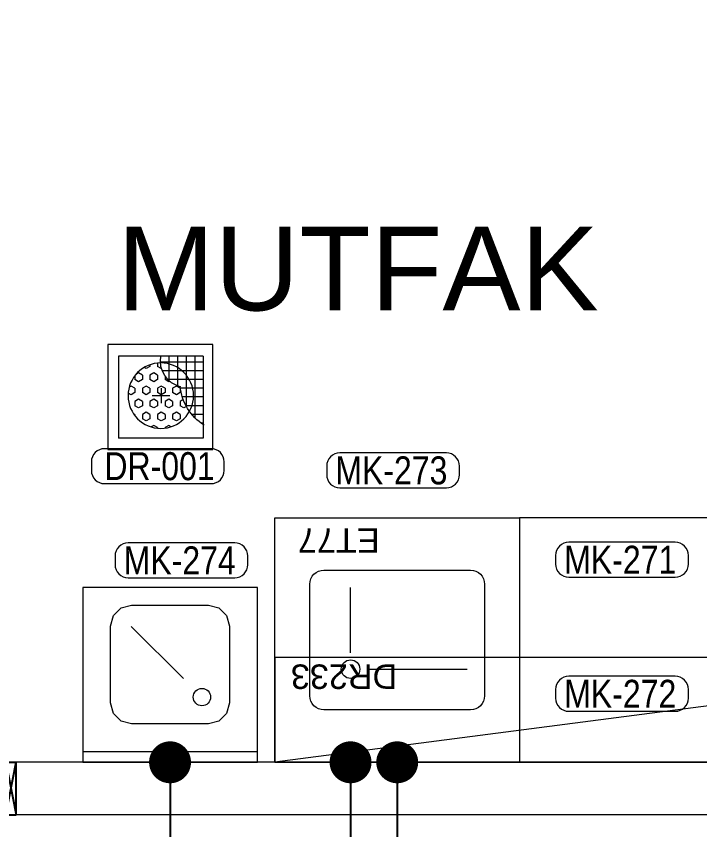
# Model space of a CAD drawing. Extents: x -5598 to 26293, y -3808 to 13850.
# Drawn here: x 871 to 1066.6, y 5090.7 to 5323.5 of the extents above; entities that cross this region are included whole.
import ezdxf
from ezdxf.enums import TextEntityAlignment as Align

# ---------------------------------------------------------------- set-up
doc = ezdxf.new("R2010")
doc.units = 0
doc.header["$LTSCALE"] = 100
doc.header["$MEASUREMENT"] = 0
for name, color, linetype, lineweight in [('AD', 5, 'Continuous', 9), ('AK', 7, 'Continuous', 15), ('AP', 6, 'Continuous', 15), ('Y-DUVAR GAZBETON', 161, 'Continuous', 20)]:
    doc.layers.add(name, color=color, linetype=linetype, lineweight=lineweight)
doc.layers.add('AKPOZ', color=4, linetype='Continuous', lineweight=5, transparency=0.5)
doc.layers.add('MAKPA YER IZGARASI', color=8, linetype='Continuous', lineweight=5, transparency=0.5)
doc.layers.add('KOR KASA', color=1, linetype='Continuous')
doc.layers.add('OLCU DIS', color=7, linetype='Continuous')
doc.layers.add('MAKPA SIHHI', color=7, linetype='Continuous', lineweight=30, true_color=0x428a93)
doc.styles.add('MAKPA TESISAT', font='arial.ttf', dxfattribs={"height": 10})
doc.styles.add('olcu', font='romans.shx', dxfattribs={"width": 0.5})
doc.styles.add('POZ TEXT', font='ARIALN.TTF', dxfattribs={"height": 8})
doc.styles.get("Standard").update_dxf_attribs({"font": 'arial.ttf'})
doc.dimstyles.new('1-200', dxfattribs={"dimtxt": 40, "dimasz": 2, "dimexe": 0, "dimexo": 0, "dimgap": 10, "dimtad": 1, "dimdec": 4, "dimrnd": 0.1, "dimzin": 9, "dimdsep": 46, "dimtxsty": 'olcu', "dimblk1": 'SOL', "dimblk2": 'SAG', "dimsah": 1, "dimcen": 0, "dimse1": 1, "dimse2": 1, "dimclre": 13, "dimadec": 0, "dimazin": 0, "dimtfac": 1, "dimtdec": 4, "dimtix": 1, "dimtmove": 2, "dimatfit": 2, "dimldrblk": 'SOL', "dimfxl": 0, "dimtolj": 1, "dimarcsym": 0})
doc.dimstyles.new('MAKPA TESISAT DIM', dxfattribs={"dimscale": 0.7, "dimtxt": 12, "dimasz": 6, "dimexe": 4, "dimexo": 0, "dimgap": 8, "dimtad": 2, "dimtih": 1, "dimtoh": 1, "dimdec": 0, "dimrnd": 5, "dimzin": 0, "dimdsep": 46, "dimtxsty": 'MAKPA TESISAT', "dimblk1": 'OBLIQUE', "dimblk2": 'OBLIQUE', "dimsah": 1, "dimcen": 0, "dimdle": 3, "dimclrd": 256, "dimclre": 256, "dimclrt": 256, "dimadec": 0, "dimazin": 0, "dimtfac": 1, "dimtdec": 0, "dimtix": 1, "dimtofl": 0, "dimtmove": 2, "dimatfit": 3, "dimldrblk": 'OBLIQUE', "dimfxl": 0, "dimtvp": 7, "dimtolj": 1, "dimtzin": 0, "dimarcsym": 0})

# ---------------------------------------------------------------- blocks, each defined once
blk = doc.blocks.new('SOL')
at = {"color": 0}
for p, q in [((0, 30), (0, -6.96)), ((7.58, 0), (-6.97, 0))]:
    blk.add_line(p, q, dxfattribs=at)
blk.add_circle((0, 0), 3, dxfattribs=at)
blk = doc.blocks.new('SAG')
at = {"color": 0}
for p, q in [((0, -30), (0, 6.96)), ((7.58, 0), (-6.97, 0))]:
    blk.add_line(p, q, dxfattribs=at)
blk.add_circle((0, 0), 3, dxfattribs=at)
blk = doc.blocks.new('*D332')
at = {"layer": 'OLCU DIS', "color": 0, "lineweight": -2, "transparency": 16777216}
blk.add_line((21268, -935), (-2968, -935), dxfattribs=at)
at = {"layer": 'OLCU DIS', "color": 0, "lineweight": -2, "transparency": 16777216, "xscale": 2, "yscale": 2, "zscale": 2, "rotation": 180}
blk.add_blockref('SAG', (-2970, -935), dxfattribs=at)
at = {"layer": 'OLCU DIS', "color": 0, "lineweight": -2, "transparency": 16777216, "xscale": 2, "yscale": 2, "zscale": 2}
blk.add_blockref('SOL', (21270, -935), dxfattribs=at)
at = {"layer": 'OLCU DIS', "color": 0, "transparency": 16777216, "insert": (9295.64, -905), "char_height": 40, "attachment_point": 5, "style": 'olcu'}
blk.add_mtext('\\A1;24240', dxfattribs=at)
blk = doc.blocks.new('*U557')
at = {"layer": 'KOR KASA'}
for p, q in [((0, 126), (15, 126)), ((15, 126), (15, 123)), ((0, 3), (0, 0)), ((0, 3), (15, 3)), ((15, 3), (15, 0))]:
    blk.add_line(p, q, dxfattribs=at)
for points in [[(15, 126), (0, 123)], [(0, 126), (15, 123)], [(0, 126), (0, 123)], [(0, 123), (15, 123)], [(15, 3), (0, 0)], [(0, 3), (15, 0)], [(0, 0), (15, 0)]]:
    blk.add_lwpolyline(points, dxfattribs=at)
blk = doc.blocks.new('50x40 EVYE')
at = {"layer": 'AD'}
for p, q in [((8.7, 28.35), (-20, 28.35)), ((13.35, 23.7), (13.35, 5))]:
    blk.add_line(p, q, dxfattribs=at)
blk.add_lwpolyline([(21, 0), (-21, 0, -0.414214), (-25, 4), (-25, 36, -0.414214), (-21, 40), (21, 40, -0.414214), (25, 36), (25, 4, -0.414214)], format="xyb", close=True, dxfattribs=at)
blk.add_circle((13.35, 28.35), 2.65, dxfattribs=at)
blk = doc.blocks.new('ET77')
at = {"layer": 'AK'}
blk.add_lwpolyline([(70, -70), (0, -70), (0, 0), (70, 0)], close=True, dxfattribs=at)
blk.add_blockref('50x40 EVYE', (35, -55), dxfattribs=at)
at = {"layer": 'AKPOZ'}
blk.add_text('ET77', height=7.02, dxfattribs=at).set_placement((40, -67))
blk = doc.blocks.new('DR233')
at = {"layer": 'AD'}
blk.add_line((0, -30), (230, 0), dxfattribs=at)
at = {"layer": 'AK'}
blk.add_lwpolyline([(0, -30), (230, -30), (230, 0), (0, 0)], close=True, dxfattribs=at)
at = {"layer": 'AKPOZ'}
blk.add_text('DR233', height=7, dxfattribs=at).set_placement((195, -28))
blk = doc.blocks.new('EL YIKAMA EVYESI 3D')
at = {"layer": 'AD'}
for p, q in [((0, -3), (50, -3)), ((36.09, -38.83), (21.18, -23.97))]:
    blk.add_line(p, q, dxfattribs=at)
blk.add_lwpolyline([(36, -11), (39, -11.8), (41.2, -14), (42, -17), (42, -39), (41.2, -42), (39, -44.2), (36, -45), (14, -45), (11, -44.2), (8.8, -42), (8, -39), (8, -17), (8.8, -14), (11, -11.8), (14, -11)], close=True, dxfattribs=at)
blk.add_circle((15.88, -18.66), 2.5, dxfattribs=at)
at = {"layer": 'AK'}
blk.add_lwpolyline([(0, -50), (50, -50), (50, 0), (0, 0)], close=True, dxfattribs=at)
blk = doc.blocks.new('POZ_X')
at = {"layer": 'AP'}
blk.add_lwpolyline([(12.75, 10), (-17.75, 10, 0.414214), (-21.5, 6.25), (-21.5, 3.75, 0.414214), (-17.75, 0), (12.75, 0, 0.414214), (16.5, 3.75), (16.5, 6.25, 0.414214)], format="xyb", close=True, dxfattribs=at)
at = {"layer": 'AP', "style": 'POZ TEXT'}
blk.add_attdef('POZ_NO', text='', height=8, dxfattribs=at).set_placement((-3, 5), align=Align.MIDDLE_CENTER)
at = {"layer": 'AP', "style": 'POZ TEXT', "flags": 1}
blk.add_attdef('URUN_ADI', text='', height=7, dxfattribs=at).set_placement((-3, -4.34), align=Align.MIDDLE_CENTER)
blk = doc.blocks.new('300x300')
at = {"layer": 'MAKPA YER IZGARASI', "linetype": 'Continuous', "ltscale": 2}
for p, q in [((-14.71, 14.63), (15.29, 14.63)), ((-14.71, -15.37), (-14.71, 14.63)), ((-12.01, 11.32), (-12.01, -12.12)), ((-12.01, 11.32), (12.29, 11.32)), ((12.29, 11.32), (12.29, -12.12)), ((-12.01, -12.12), (12.29, -12.12)), ((15.29, -15.37), (-14.71, -15.37))]:
    blk.add_line(p, q, dxfattribs=at)
at = {"layer": 'MAKPA YER IZGARASI', "color": 1, "linetype": 'Continuous', "ltscale": 2}
for p, q in [((-12.01, 9.63), (0.25, 9.63)), ((-9.71, -6.42), (-9.71, 11.32)), ((-7.21, 5.82), (-7.21, 11.32)), ((-4.71, 8.03), (-4.71, 11.32)), ((-2.21, 9.08), (-2.21, 11.32)), ((1.09, 9.33), (1.09, 8.38)), ((-12.01, 7.13), (-5.95, 7.13)), ((-5.95, 7.13), (-0.28, 7.13)), ((-4.71, 2.76), (-4.71, 8.03)), ((-2.21, 4.31), (-2.21, 9.08)), ((-0.05, 7.79), (0.01, 7.76)), ((0.01, 7.76), (1.09, 8.38)), ((3.26, 8.84), (3.26, 8.38)), ((3.26, 8.38), (4.34, 7.76)), ((4.34, 7.76), (4.89, 8.08)), ((-7.21, -3.12), (-7.21, 5.82)), ((-1.07, 5.63), (-1.07, 4.63)), ((1.09, 5.88), (2.17, 6.51)), ((1.09, 5.88), (1.09, 4.63)), ((2.17, 6.51), (3.26, 5.88)), ((3.26, 5.88), (3.26, 4.63)), ((5.42, 5.88), (6.5, 6.51)), ((5.42, 5.88), (5.42, 4.63)), ((6.5, 6.51), (7.29, 6.05)), ((7.59, 5.69), (7.59, 4.63)), ((-12.01, 4.63), (-8.01, 4.63)), ((-8.01, 4.63), (-1.88, 4.63)), ((-5.4, 2.13), (-4.32, 2.76)), ((-4.32, 2.76), (-3.24, 2.13)), ((-2.39, 4.15), (-2.16, 4.01)), ((-2.16, 4.01), (-1.07, 4.63)), ((-1.07, 2.13), (0.01, 2.76)), ((0.01, 2.76), (1.09, 2.13)), ((1.09, 4.63), (2.17, 4.01)), ((2.17, 4.01), (3.26, 4.63)), ((3.26, 2.13), (4.34, 2.76)), ((4.34, 2.76), (5.42, 2.13)), ((5.42, 4.63), (6.5, 4.01)), ((6.5, 4.01), (7.59, 4.63)), ((7.59, 2.13), (8.67, 2.76)), ((8.67, 2.76), (9.17, 2.47)), ((-12.01, 2.13), (-8.99, 2.13)), ((-8.99, 2.13), (-5.48, 2.13)), ((-5.4, 2.13), (-5.4, 0.88)), ((-5.4, 0.88), (-4.32, 0.26)), ((-4.32, 0.26), (-3.24, 0.88)), ((-3.24, 2.13), (-3.24, 0.88)), ((2.64, 0.08), (-2.47, 0.08)), ((-1.07, 2.13), (-1.07, 0.88)), ((-1.07, 0.88), (0.01, 0.26)), ((0, 2.12), (0, -2.12)), ((0.01, 0.26), (1.09, 0.88)), ((1.09, 2.13), (1.09, 0.88)), ((3.26, 2.13), (3.26, 0.88)), ((3.26, 0.88), (4.34, 0.26)), ((4.34, 0.26), (5.42, 0.88)), ((5.42, 2.13), (5.42, 0.88)), ((7.59, 2.13), (7.59, 0.88)), ((7.59, 0.88), (8.67, 0.26)), ((8.67, 0.26), (9.47, 0.72)), ((-12.01, -0.37), (-9.22, -0.37)), ((-9.22, -0.37), (-6.03, -0.37)), ((-6.28, -1.11), (-5.4, -1.62)), ((-5.4, -1.62), (-5.4, -2.87)), ((-3.24, -1.62), (-2.16, -0.99)), ((-3.24, -1.62), (-3.24, -2.87)), ((-2.16, -0.99), (-1.07, -1.62)), ((-1.07, -1.62), (-1.07, -2.87)), ((1.09, -1.62), (2.17, -0.99)), ((1.09, -1.62), (1.09, -2.87)), ((2.17, -0.99), (3.26, -1.62)), ((3.26, -1.62), (3.26, -2.87)), ((5.42, -1.62), (6.5, -0.99)), ((5.42, -1.62), (5.42, -2.87)), ((6.5, -0.99), (7.59, -1.62)), ((7.59, -1.62), (7.59, -2.87)), ((-12.01, -2.87), (-8.78, -2.87)), ((-8.78, -2.87), (-7.07, -2.87)), ((-7.19, -3.09), (-6.49, -3.49)), ((-6.49, -3.49), (-5.4, -2.87)), ((-3.24, -2.87), (-2.16, -3.49)), ((-2.16, -3.49), (-1.07, -2.87)), ((1.09, -2.87), (2.17, -3.49)), ((2.17, -3.49), (3.26, -2.87)), ((5.42, -2.87), (6.5, -3.49)), ((6.5, -3.49), (7.59, -2.87)), ((-12.01, -5.37), (-8.74, -5.37)), ((-5.4, -5.37), (-4.32, -4.74)), ((-5.4, -5.37), (-5.4, -6.62)), ((-5.4, -6.62), (-4.32, -7.24)), ((-4.32, -4.74), (-3.24, -5.37)), ((-4.32, -7.24), (-3.24, -6.62)), ((-3.24, -5.37), (-3.24, -6.62)), ((-1.07, -5.37), (0.01, -4.74)), ((-1.07, -5.37), (-1.07, -6.62)), ((-1.07, -6.62), (0.01, -7.24)), ((0.01, -4.74), (1.09, -5.37)), ((0.01, -7.24), (1.09, -6.62)), ((1.09, -5.37), (1.09, -6.62)), ((3.26, -5.37), (4.34, -4.74)), ((3.26, -5.37), (3.26, -6.62)), ((3.26, -6.62), (4.34, -7.24)), ((4.34, -4.74), (5.42, -5.37)), ((4.34, -7.24), (5.42, -6.62)), ((5.42, -5.37), (5.42, -6.62)), ((7.59, -5.37), (7.95, -5.16)), ((7.59, -5.37), (7.59, -5.66)), ((-12.01, -7.87), (-11.4, -7.87)), ((-2.82, -8.88), (-2.16, -8.49)), ((-2.16, -8.49), (-1.07, -9.12)), ((-1.07, -9.12), (-1.07, -9.28)), ((1.09, -9.12), (2.17, -8.49)), ((1.09, -9.12), (1.09, -9.31)), ((2.17, -8.49), (2.93, -8.93))]:
    blk.add_line(p, q, dxfattribs=at)
at = {"layer": 'MAKPA YER IZGARASI', "linetype": 'Continuous', "ltscale": 2}
blk.add_lwpolyline([(15.29, 14.63), (15.29, -15.37)], dxfattribs=at)
at = {"layer": 'MAKPA YER IZGARASI', "color": 1, "linetype": 'Continuous', "ltscale": 2}
blk.add_circle((0.14, 0.01), 9.37, dxfattribs=at)
for centre, radius, start, end in [((-7.43, 9.96), 7.69, 283.5551, 10.2323), ((-20.04, 4), 14.68, 302.2053, 354.8663)]:
    blk.add_arc(centre, radius, start, end, dxfattribs=at)
blk = doc.blocks.new('SIHHI NOKTA')
at = {"layer": 'MAKPA SIHHI', "const_width": 6}
blk.add_lwpolyline([(3, 0, -1), (-3, 0, -1)], format="xyb", close=True, dxfattribs=at)
blk = doc.blocks.new('_OBLIQUE')
at = {"color": 0, "linetype": 'ByBlock', "lineweight": -2}
blk.add_line((-0.5, -0.5), (0.5, 0.5), dxfattribs=at)
blk = doc.blocks.new('*D803')
at = {"layer": 'MAKPA SIHHI', "lineweight": -2, "transparency": 16777216}
for p, q in [((980, 5110), (980, 5078.44)), ((1175, 5110), (1175, 5078.44)), ((977.9, 5081.24), (1177.1, 5081.24))]:
    blk.add_line(p, q, dxfattribs=at)
at = {"layer": 'MAKPA SIHHI', "lineweight": -2, "transparency": 16777216, "xscale": 4.199999999999998, "yscale": 4.199999999999998, "zscale": 4.199999999999998, "rotation": 180}
blk.add_blockref('_OBLIQUE', (980, 5081.24), dxfattribs=at)
at = {"layer": 'MAKPA SIHHI', "lineweight": -2, "transparency": 16777216, "xscale": 4.199999999999998, "yscale": 4.199999999999998, "zscale": 4.199999999999998}
blk.add_blockref('_OBLIQUE', (1175, 5081.24), dxfattribs=at)
at = {"layer": 'MAKPA SIHHI', "transparency": 16777216, "insert": (1077.5, 5070.54), "char_height": 10, "attachment_point": 5, "style": 'MAKPA TESISAT'}
blk.add_mtext('\\A1;195', dxfattribs=at)
blk = doc.blocks.new('*D804')
at = {"layer": 'MAKPA SIHHI', "lineweight": -2, "transparency": 16777216}
for p, q in [((966.65, 5110), (966.65, 5078.44)), ((980, 5110), (980, 5078.44))]:
    blk.add_line(p, q, dxfattribs=at)
at = {"layer": 'MAKPA SIHHI', "transparency": 16777216, "insert": (973.32, 5070.54), "char_height": 10, "attachment_point": 5, "style": 'MAKPA TESISAT'}
blk.add_mtext('\\A1;15', dxfattribs=at)
blk = doc.blocks.new('*D1064')
at = {"layer": 'MAKPA SIHHI', "lineweight": -2, "transparency": 16777216}
for p, q in [((915, 5110), (915, 5078.44)), ((966.65, 5110), (966.65, 5078.44)), ((968.75, 5081.24), (912.9, 5081.24))]:
    blk.add_line(p, q, dxfattribs=at)
at = {"layer": 'MAKPA SIHHI', "lineweight": -2, "transparency": 16777216, "xscale": 4.199999999999998, "yscale": 4.199999999999998, "zscale": 4.199999999999998, "rotation": 180}
blk.add_blockref('_OBLIQUE', (915, 5081.24), dxfattribs=at)
at = {"layer": 'MAKPA SIHHI', "lineweight": -2, "transparency": 16777216, "xscale": 4.199999999999998, "yscale": 4.199999999999998, "zscale": 4.199999999999998}
blk.add_blockref('_OBLIQUE', (966.65, 5081.24), dxfattribs=at)
at = {"layer": 'MAKPA SIHHI', "transparency": 16777216, "insert": (940.82, 5070.54), "char_height": 10, "attachment_point": 5, "style": 'MAKPA TESISAT'}
blk.add_mtext('\\A1;50', dxfattribs=at)

msp = doc.modelspace()

# ---------------------------------------------------------------- linework, layer by layer
at = {"layer": 'AK'}
msp.add_lwpolyline([(1175, 5180.00004), (1015, 5180.00004), (1015, 5110.00004), (1175, 5110.00004)], close=True, dxfattribs=at)
at = {"layer": 'Y-DUVAR GAZBETON'}
for p, q in [((871, 5110.00004), (871, 5095.00004)), ((1175, 5110.00004), (871, 5110.00004)), ((1190, 5095.00004), (871, 5095.00004))]:
    msp.add_line(p, q, dxfattribs=at)

# ---------------------------------------------------------------- block references
at = {"layer": 'AK', "rotation": 180}
for name, p in [('ET77', (1015, 5110.00004)), ('EL YIKAMA EVYESI 3D', (940, 5110.00004)), ('DR233', (1175, 5110.00004))]:
    msp.add_blockref(name, p, dxfattribs=at)
at = {"layer": 'AP', "ltscale": 6}
ref = msp.add_blockref('POZ_X', (913.9892, 5189.74776), dxfattribs=at)
ref.add_attrib('POZ_NO', 'DR-001', dxfattribs={"height": 8, "style": 'POZ TEXT'}).set_placement((911.99875, 5194.74776), align=Align.MIDDLE_CENTER)
for p, values in [((981.31705, 5188.54208), {'POZ_NO': 'MK-273'}), ((1046.81547, 5162.97052), {'POZ_NO': 'MK-271'}), ((920.76039, 5162.79134), {'POZ_NO': 'MK-274'}), ((1046.81547, 5124.60438), {'POZ_NO': 'MK-272'})]:
    msp.add_blockref('POZ_X', p, dxfattribs=at).add_auto_attribs(values)
at = {"layer": 'KOR KASA', "rotation": 90}
msp.add_blockref('*U557', (871, 5095.00004), dxfattribs=at)
at = {"layer": 'MAKPA SIHHI'}
for p in [(915, 5110.00004), (966.65, 5110.00004), (980, 5110.00004)]:
    msp.add_blockref('SIHHI NOKTA', p, dxfattribs=at)
at = {"layer": 'MAKPA YER IZGARASI', "xscale": -1}
msp.add_blockref('300x300', (912.5, 5214.91506), dxfattribs=at)

# ---------------------------------------------------------------- texts
at = {"layer": 'AP', "color": 1}
msp.add_text('MUTFAK', height=24, dxfattribs=at).set_placement((899.84431, 5239.31906))

# ---------------------------------------------------------------- dimensions: what is measured, and where the dimension line sits
at = {"layer": 'MAKPA SIHHI'}
for base, p1, p2, picture, middle in [((915, 5081.24269), (966.65, 5110.00004), (915, 5110.00004), '*D1064', (940.825, 5070.53696)), ((966.65, 5081.24269), (980, 5110.00004), (966.65, 5110.00004), '*D804', (973.325, 5070.53696)), ((1175, 5081.24269), (980, 5110.00004), (1175, 5110.00004), '*D803', (1077.5, 5070.53696))]:
    dim = msp.add_linear_dim(base=base, p1=p1, p2=p2, dimstyle='MAKPA TESISAT DIM', override={"dimfxl": 0}, dxfattribs=at)
    dim.commit()
    dim.dimension.update_dxf_attribs({"geometry": picture, "text_midpoint": middle})
at = {"layer": 'OLCU DIS', "color": 7}
dim = msp.add_linear_dim(base=(-2970, -935), p1=(21270, -635), p2=(-2970, 7535), dimstyle='1-200', dxfattribs=at)
dim.commit()
dim.dimension.update_dxf_attribs({"geometry": '*D332', "text_midpoint": (9295.63768, -905), "dimtype": 160})

doc.saveas('drawing.dxf')
